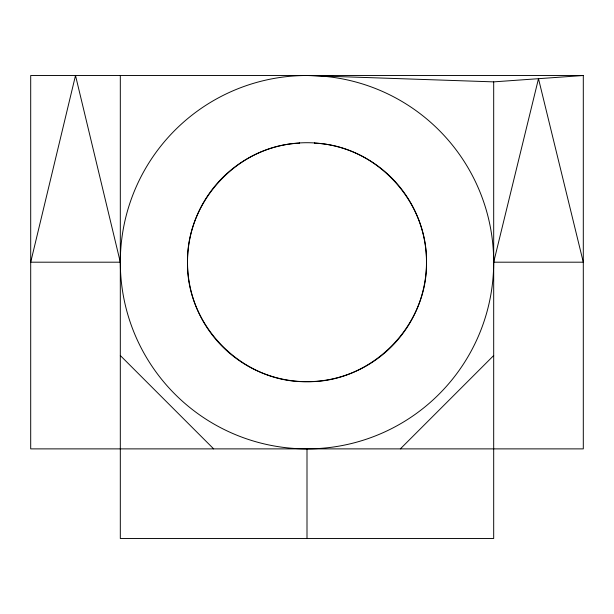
<?xml version="1.0" encoding="UTF-8"?>
<svg xmlns="http://www.w3.org/2000/svg" width="614" height="614" viewBox="0 0 614 614"><rect width="100%" height="100%" fill="white"/><g stroke="black" fill="none" stroke-linecap="round" stroke-linejoin="round"><path stroke-width="0.92" d="M400.343 448.88L493.687 355.537M307 75.507L493.687 81.869L583.3 75.507L583.3 448.88L30.7 448.88L30.7 75.507L583.3 75.507M120.313 355.537L213.657 448.88M493.687 81.869L493.687 538.493L120.313 538.493L120.313 75.507M314.468 142.717L314.468 143.2C375.599 145.303 427.605 201.223 426.484 262.193C427.828 326.057 370.864 383.021 307 381.678C243.136 383.021 186.172 326.057 187.516 262.193C186.395 201.223 238.401 145.303 299.532 143.2L299.532 142.717M307 448.88L307 538.493M75.507 75.507L30.7 262.193L120.313 262.193L75.507 75.507M538.493 78.684L493.687 262.193A186.687 186.687 0 0 1 213.657 423.875A186.687 186.687 0 0 1 213.657 100.519A186.687 186.687 0 0 1 493.687 262.193L583.3 262.193L538.493 78.684M247.258 365.668A119.484 119.484 0 0 0 426.484 262.193A119.484 119.484 0 0 0 247.258 158.719A119.484 119.484 0 0 0 247.258 365.668"/></g></svg>
